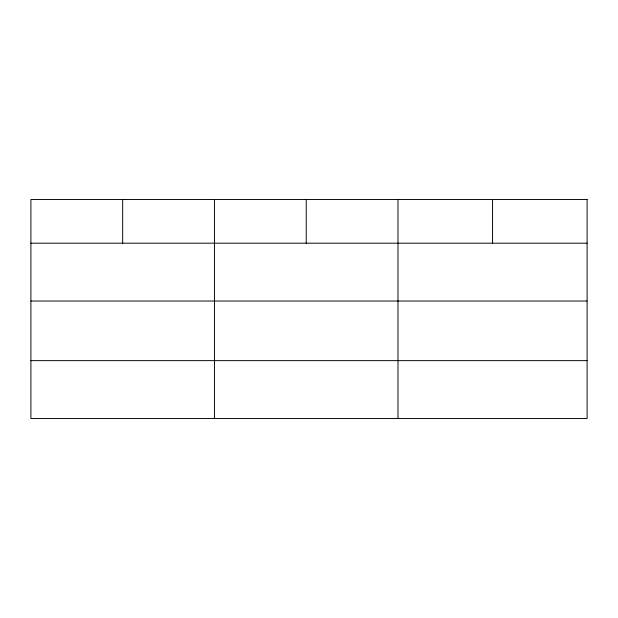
<?xml version="1.0" encoding="UTF-8"?>
<svg xmlns="http://www.w3.org/2000/svg" width="618" height="618" viewBox="0 0 618 618"><rect width="100%" height="100%" fill="white"/><g stroke="black" fill="none" stroke-linecap="round" stroke-linejoin="round"><path stroke-width="0.93" d="M30.9 243.183L587.1 243.183M30.9 301.028L587.1 301.028M30.9 360.634L587.1 360.634M492.546 199.521L492.546 243.183M397.992 199.521L397.992 418.479M306.219 199.521L306.219 243.183M214.446 199.521L214.446 418.479M122.673 199.521L122.673 243.183M587.1 199.521L30.9 199.521L30.9 418.479L587.1 418.479L587.1 199.521"/></g></svg>
